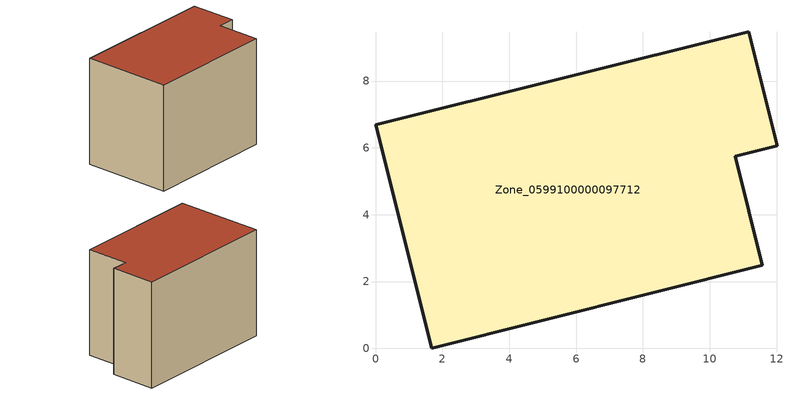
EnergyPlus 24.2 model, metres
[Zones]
Zone_0599100000097712
 floor ground (C_G): 1.68,0 0,6.69 11.16,9.48 12.01,6.07 10.76,5.75 11.57,2.49 z0
 wall outside (C_F): 12.01,6.07 11.16,9.48 0,6.69 1.68,0 11.57,2.49 10.76,5.75 12.01,6.07 z0:8.31
 roof outside (C_R): 11.57,2.49 10.76,5.75 12.01,6.07 11.16,9.48 0,6.69 1.68,0 z8.31
[BUILDING]
Pand.0599100000097712: North Axis=0; Terrain=City; Loads Convergence Tolerance Value=0.04; Temperature Convergence Tolerance Value=0.4; Solar Distribution=FullExterior; Maximum Number of Warmup Days=25; Minimum Number of Warmup Days=1
[Site:Location]
Rotterdam.The.Hague.AP_ZH_NLD Design_Conditions: Latitude=51.96; Longitude=4.45; Time Zone=1; Elevation=-4.5
[SITE:GROUNDTEMPERATURE:BUILDINGSURFACE]
18, 18, 18, 18, 18, 18, 18, 18, 18, 18, 18, 18
[MATERIAL] Thermal Absorptance=0.9; Solar Absorptance=0.7; Visible Absorptance=0.7
Name | Roughness | Thickness | Conductivity | Density | Specific Heat
G.TC.1975-1991 | MediumSmooth | 0.15 | 0.288461 | 540 | 1210
F.TC.1975-1991 | Rough | 0.3 | 0.230769 | 1920 | 840
R.TC.1975-1991 | MediumRough | 0.2 | 0.153846 | 1500 | 1000
[CONSTRUCTION]
C_G: G.TC.1975-1991
C_F: F.TC.1975-1991
C_R: R.TC.1975-1991
[ZONE]
Zone_0599100000097712: Type=1; Multiplier=1; Ceiling Height=Autocalculate; Volume=Autocalculate; Floor Area=autocalculate; Part of Total Floor Area=Yes
[ZONEINFILTRATION:DESIGNFLOWRATE]
Infil_Zone_0599100000097712: Zone or ZoneList or Space or SpaceList=Zone_0599100000097712; Schedule=AlwaysOn; Design Flow Rate Calculation Method=Flow/Area; Flow Rate per Floor Area=0.003; Constant Term Coefficient=1; Temperature Term Coefficient=0; Velocity Term Coefficient=0; Velocity Squared Term Coefficient=0
[HVACTEMPLATE:ZONE:IDEALLOADSAIRSYSTEM]
Zone_0599100000097712: Maximum Heating Supply Air Temperature=50; Minimum Cooling Supply Air Temperature=13; Maximum Heating Supply Air Humidity Ratio=0.0156; Minimum Cooling Supply Air Humidity Ratio=0.0077; Heating Limit=NoLimit; Cooling Limit=NoLimit; Dehumidification Control Type=ConstantSensibleHeatRatio; Cooling Sensible Heat Ratio=0.7; Dehumidification Setpoint=60; Humidification Control Type=None; Humidification Setpoint=30; Outdoor Air Method=None; Outdoor Air Flow Rate per Person=0.00944; Outdoor Air Flow Rate per Zone Floor Area=0; Outdoor Air Flow Rate per Zone=0; Demand Controlled Ventilation Type=None; Outdoor Air Economizer Type=NoEconomizer; Heat Recovery Type=None; Sensible Heat Recovery Effectiveness=0.7; Latent Heat Recovery Effectiveness=0.65
[ZONECONTROL:THERMOSTAT]
ThermostatControl_Zone_0599100000097712: Zone or ZoneList=Zone_0599100000097712; Control Type Schedule=DualSetpointControlType; Control 1=Thermostat_Zone_0599100000097712; Temperature Difference Between Cutout And Setpoint=0
[THERMOSTATSETPOINT:DUALSETPOINT]
Thermostat_Zone_0599100000097712: Heating Setpoint Temperature Schedule=HeatingSetpoint_Zone_0599100000097712; Cooling Setpoint Temperature Schedule=CoolingSetpoint_Zone_0599100000097712
[SCHEDULE:COMPACT]
HeatingSetpoint_Zone_0599100000097712: Through: 12/31, For: AllDays, Until: 24:00, 21
CoolingSetpoint_Zone_0599100000097712: Through: 12/31, For: AllDays, Until: 24:00, 24
DualSetpointControlType: Through: 12/31, For: AllDays, Until: 24:00, 4
AlwaysOn: Through: 12/31, For: AllDays, Until: 24:00, 1
